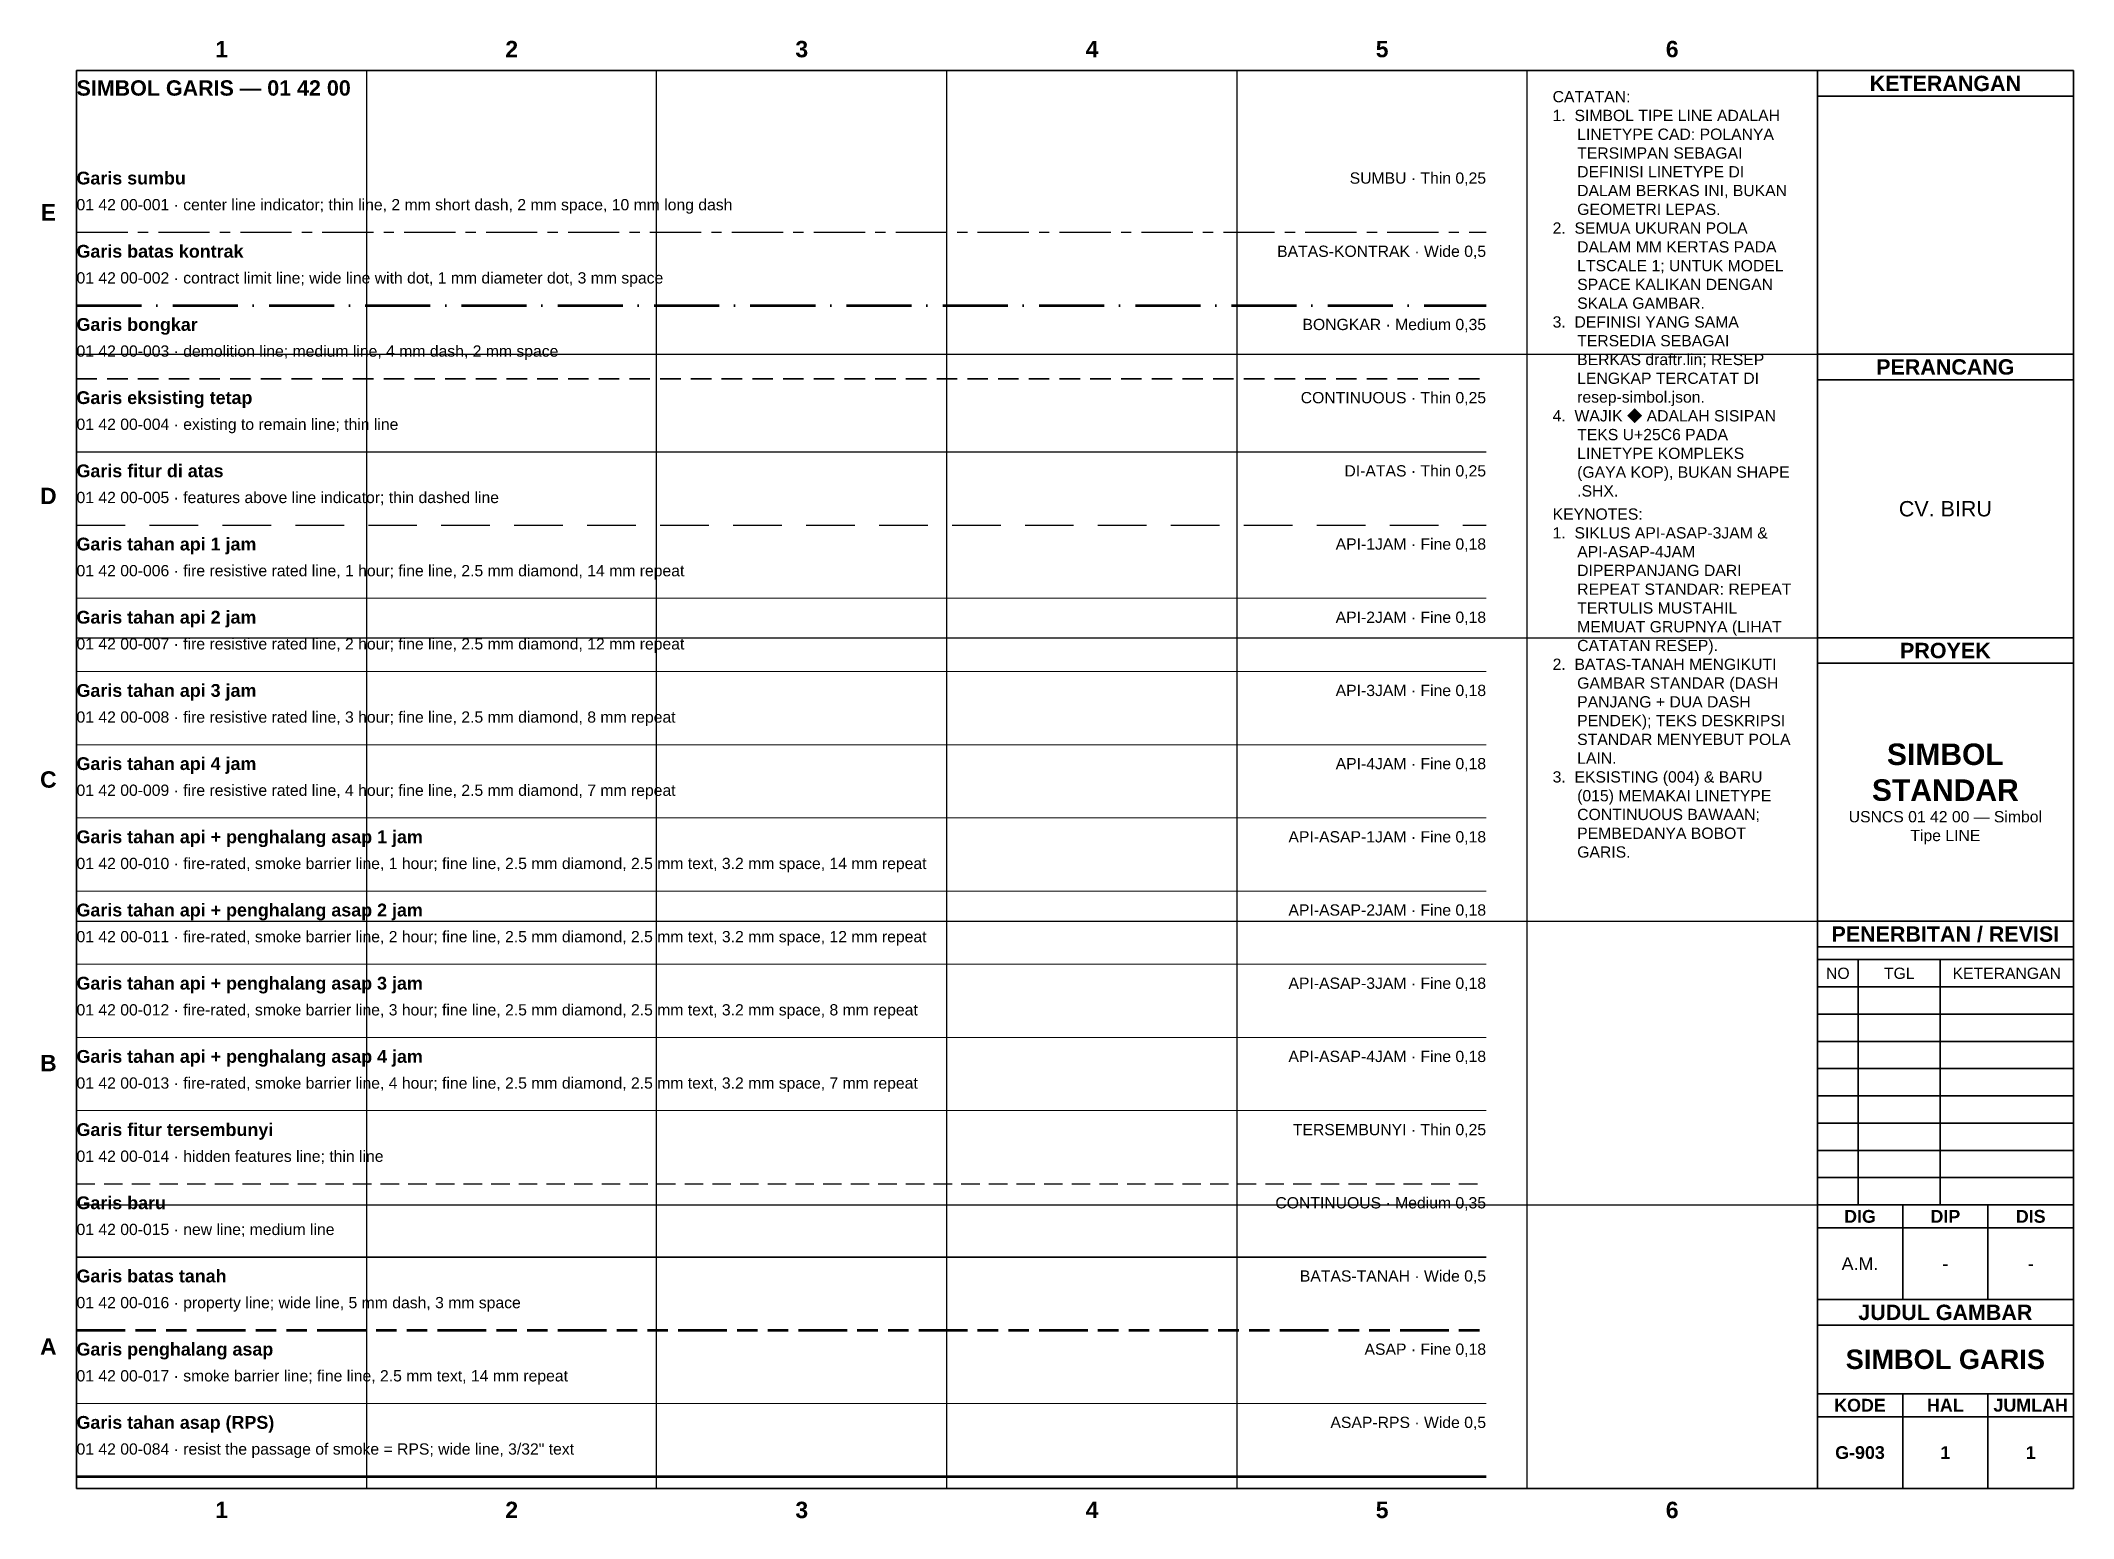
# Paper-space layout 'A3' of a CAD drawing. Header units: millimetres. Extents: x 13 to 410, y 4 to 293.
import ezdxf
from ezdxf.enums import TextEntityAlignment as Align
from ezdxf.lldxf.tags import DXFTag

# ---------------------------------------------------------------- set-up
doc = ezdxf.new("R2010")
doc.units = ezdxf.units.MM
for name, pattern in [('BATAS-KONTRAK', [18.7, 12.7, -3, 0, -3]), ('BATAS-TANAH', [23.5, 9.5, -2, 4, -2, 4, -2]), ('BONGKAR', [6, 4, -2]), ('DI-ATAS', [14.25, 9.5, -4.75]), ('SUMBU', [16, 10, -2, 2, -2]), ('TERSEMBUNYI', [5.4, 3.6, -1.8])]:
    doc.linetypes.add(name, pattern=pattern)
for name, color, linetype, lineweight in [('G-ANNO-GRID', 8, 'Continuous', 25), ('G-ANNO-KEYN', 7, 'Continuous', 25), ('G-ANNO-NOTE', 7, 'Continuous', 25), ('G-ANNO-REVS', 7, 'Continuous', 25), ('G-ANNO-SYMB', 7, 'Continuous', 35), ('G-ANNO-TEXT', 7, 'Continuous', 25), ('G-ANNO-TTLB', 7, 'Continuous', 35)]:
    doc.layers.add(name, color=color, linetype=linetype, lineweight=lineweight)
doc.styles.add('CATATAN', font='arial.ttf')
doc.styles.add('DESKRIPSI', font='arial.ttf')
doc.styles.add('KOP', font='arial.ttf')
doc.styles.add('KOP-B', font='arialbd.ttf')
tags = doc.linetypes.add('API-1JAM', pattern='A,5.68,2.64,["◆",KOP,S=2.5,R=0,X=0,Y=-1.32],5.68', length=14).pattern_tags.tags
tags[6] = DXFTag(74, 3)
tags = doc.linetypes.add('API-2JAM', pattern='A,3.36,2.64,["◆",KOP,S=2.5,R=0,X=0,Y=-1.32],2.64,["◆",KOP,S=2.5,R=0,X=0,Y=-1.32],3.36', length=12).pattern_tags.tags
tags[15] = DXFTag(74, 3)
tags[6] = DXFTag(74, 3)
tags = doc.linetypes.add('API-3JAM', pattern='A,0.04,2.64,["◆",KOP,S=2.5,R=0,X=0,Y=-1.32],2.64,["◆",KOP,S=2.5,R=0,X=0,Y=-1.32],2.64,["◆",KOP,S=2.5,R=0,X=0,Y=-1.32],0.04', length=8).pattern_tags.tags
tags[24] = DXFTag(74, 3)
tags[15] = DXFTag(74, 3)
tags[6] = DXFTag(74, 3)
tags = doc.linetypes.add('API-4JAM', pattern='A,1.75,["◆",KOP,S=2.5,R=0,X=-0.45,Y=-1.32],1.75,["◆",KOP,S=2.5,R=0,X=-0.45,Y=-1.32],1.75,["◆",KOP,S=2.5,R=0,X=-0.45,Y=-1.32],1.75,["◆",KOP,S=2.5,R=0,X=-0.45,Y=-1.32]', length=7).pattern_tags.tags
tags[31] = DXFTag(74, 3)
tags[22] = DXFTag(74, 3)
tags[13] = DXFTag(74, 3)
tags[4] = DXFTag(74, 3)
tags = doc.linetypes.add('API-ASAP-1JAM', pattern='A,2.99,2.64,["◆",KOP,S=2.5,R=0,X=0,Y=-1.32],3.2,2.18,["S",KOP,S=2.5,R=0,X=0,Y=-1.25],2.99', length=14).pattern_tags.tags
tags[17] = DXFTag(74, 3)
tags[6] = DXFTag(74, 3)
tags = doc.linetypes.add('API-ASAP-2JAM', pattern='A,0.67,2.64,["◆",KOP,S=2.5,R=0,X=0,Y=-1.32],2.64,["◆",KOP,S=2.5,R=0,X=0,Y=-1.32],3.2,2.18,["S",KOP,S=2.5,R=0,X=0,Y=-1.25],0.67', length=12).pattern_tags.tags
tags[26] = DXFTag(74, 3)
tags[15] = DXFTag(74, 3)
tags[6] = DXFTag(74, 3)
tags = doc.linetypes.add('API-ASAP-3JAM', pattern='A,1,2.64,["◆",KOP,S=2.5,R=0,X=0,Y=-1.32],2.64,["◆",KOP,S=2.5,R=0,X=0,Y=-1.32],2.64,["◆",KOP,S=2.5,R=0,X=0,Y=-1.32],3.2,2.18,["S",KOP,S=2.5,R=0,X=0,Y=-1.25],1', length=15.3).pattern_tags.tags
tags[35] = DXFTag(74, 3)
tags[24] = DXFTag(74, 3)
tags[15] = DXFTag(74, 3)
tags[6] = DXFTag(74, 3)
tags = doc.linetypes.add('API-ASAP-4JAM', pattern='A,1,1.75,["◆",KOP,S=2.5,R=0,X=-0.45,Y=-1.32],1.75,["◆",KOP,S=2.5,R=0,X=-0.45,Y=-1.32],1.75,["◆",KOP,S=2.5,R=0,X=-0.45,Y=-1.32],1.75,["◆",KOP,S=2.5,R=0,X=-0.45,Y=-1.32],3.2,2.18,["S",KOP,S=2.5,R=0,X=0,Y=-1.25],1', length=14.38).pattern_tags.tags
tags[44] = DXFTag(74, 3)
tags[33] = DXFTag(74, 3)
tags[24] = DXFTag(74, 3)
tags[15] = DXFTag(74, 3)
tags[6] = DXFTag(74, 3)
tags = doc.linetypes.add('ASAP', pattern='A,5.91,2.18,["S",KOP,S=2.5,R=0,X=0,Y=-1.25],5.91', length=14).pattern_tags.tags
tags[6] = DXFTag(74, 3)
tags = doc.linetypes.add('ASAP-RPS', pattern='A,8,-1,6.63,["RPS",KOP,S=2.5,R=0,X=0,Y=-1.25],-1,8', length=24.63).pattern_tags.tags
tags[8] = DXFTag(74, 3)

psp = doc.layouts.new('A3')

# ---------------------------------------------------------------- linework, layer by layer
at = {"layer": 'G-ANNO-GRID'}
for p, q in [((76.7, 10), (76.7, 287)), ((133.3, 10), (133.3, 287)), ((190, 10), (190, 287)), ((246.7, 10), (246.7, 287)), ((303.3, 10), (303.3, 287)), ((20, 231.6), (360, 231.6)), ((20, 176.2), (360, 176.2)), ((20, 120.8), (360, 120.8)), ((20, 65.4), (360, 65.4))]:
    psp.add_line(p, q, dxfattribs=at)
at = {"layer": 'G-ANNO-SYMB', "linetype": 'SUMBU', "lineweight": 25}
psp.add_line((20, 255.4), (295.3, 255.4), dxfattribs=at)
at = {"layer": 'G-ANNO-SYMB', "linetype": 'BATAS-KONTRAK', "lineweight": 50}
psp.add_line((20, 241.1), (295.3, 241.1), dxfattribs=at)
at = {"layer": 'G-ANNO-SYMB', "linetype": 'BONGKAR', "lineweight": 35}
psp.add_line((20, 226.8), (295.3, 226.8), dxfattribs=at)
at = {"layer": 'G-ANNO-SYMB', "linetype": 'Continuous', "lineweight": 25}
psp.add_line((20, 212.5), (295.3, 212.5), dxfattribs=at)
at = {"layer": 'G-ANNO-SYMB', "linetype": 'DI-ATAS', "lineweight": 25}
psp.add_line((20, 198.2), (295.3, 198.2), dxfattribs=at)
at = {"layer": 'G-ANNO-SYMB', "linetype": 'API-1JAM', "lineweight": 18}
psp.add_line((20, 183.9), (295.3, 183.9), dxfattribs=at)
at = {"layer": 'G-ANNO-SYMB', "linetype": 'API-2JAM', "lineweight": 18}
psp.add_line((20, 169.6), (295.3, 169.6), dxfattribs=at)
at = {"layer": 'G-ANNO-SYMB', "linetype": 'API-3JAM', "lineweight": 18}
psp.add_line((20, 155.3), (295.3, 155.3), dxfattribs=at)
at = {"layer": 'G-ANNO-SYMB', "linetype": 'API-4JAM', "lineweight": 18}
psp.add_line((20, 141), (295.3, 141), dxfattribs=at)
at = {"layer": 'G-ANNO-SYMB', "linetype": 'API-ASAP-1JAM', "lineweight": 18}
psp.add_line((20, 126.7), (295.3, 126.7), dxfattribs=at)
at = {"layer": 'G-ANNO-SYMB', "linetype": 'API-ASAP-2JAM', "lineweight": 18}
psp.add_line((20, 112.4), (295.3, 112.4), dxfattribs=at)
at = {"layer": 'G-ANNO-SYMB', "linetype": 'API-ASAP-3JAM', "lineweight": 18}
psp.add_line((20, 98.1), (295.3, 98.1), dxfattribs=at)
at = {"layer": 'G-ANNO-SYMB', "linetype": 'API-ASAP-4JAM', "lineweight": 18}
psp.add_line((20, 83.8), (295.3, 83.8), dxfattribs=at)
at = {"layer": 'G-ANNO-SYMB', "linetype": 'TERSEMBUNYI', "lineweight": 25}
psp.add_line((20, 69.5), (295.3, 69.5), dxfattribs=at)
at = {"layer": 'G-ANNO-SYMB', "linetype": 'Continuous', "lineweight": 35}
psp.add_line((20, 55.2), (295.3, 55.2), dxfattribs=at)
at = {"layer": 'G-ANNO-SYMB', "linetype": 'BATAS-TANAH', "lineweight": 50}
psp.add_line((20, 40.9), (295.3, 40.9), dxfattribs=at)
at = {"layer": 'G-ANNO-SYMB', "linetype": 'ASAP', "lineweight": 18}
psp.add_line((20, 26.6), (295.3, 26.6), dxfattribs=at)
at = {"layer": 'G-ANNO-SYMB', "linetype": 'ASAP-RPS', "lineweight": 50}
psp.add_line((20, 12.3), (295.3, 12.3), dxfattribs=at)
at = {"layer": 'G-ANNO-TTLB'}
for p, q in [((410, 287), (20, 287)), ((20, 287), (20, 10)), ((410, 287), (360, 287)), ((360, 287), (360, 10)), ((410, 10), (410, 287)), ((410, 10), (410, 287)), ((360, 282), (410, 282)), ((360, 231.6), (410, 231.6)), ((360, 226.6), (410, 226.6)), ((360, 176.2), (410, 176.2)), ((360, 171.2), (410, 171.2)), ((360, 120.8), (410, 120.8)), ((360, 115.8), (410, 115.8)), ((360, 113.3), (410, 113.3)), ((368, 65.4), (368, 113.3)), ((384, 65.4), (384, 113.3)), ((360, 107.98), (410, 107.98)), ((360, 102.66), (410, 102.66)), ((360, 97.33), (410, 97.33)), ((360, 92.01), (410, 92.01)), ((360, 86.69), (410, 86.69)), ((360, 81.37), (410, 81.37)), ((360, 76.04), (410, 76.04)), ((360, 70.72), (410, 70.72)), ((360, 65.4), (410, 65.4)), ((360, 65.4), (410, 65.4)), ((376.67, 46.9), (376.67, 65.4)), ((393.33, 46.9), (393.33, 65.4)), ((360, 60.9), (376.67, 60.9)), ((376.67, 60.9), (393.33, 60.9)), ((393.33, 60.9), (410, 60.9)), ((360, 46.9), (410, 46.9)), ((360, 41.9), (410, 41.9)), ((360, 28.5), (410, 28.5)), ((376.67, 10), (376.67, 28.5)), ((393.33, 10), (393.33, 28.5)), ((360, 24), (376.67, 24)), ((376.67, 24), (393.33, 24)), ((393.33, 24), (410, 24)), ((20, 10), (410, 10)), ((360, 10), (410, 10))]:
    psp.add_line(p, q, dxfattribs=at)

# ---------------------------------------------------------------- texts
at = {"layer": 'G-ANNO-KEYN', "insert": (308.3, 201.45), "char_height": 2.2, "width": 46.7, "attachment_point": 1, "style": 'CATATAN'}
psp.add_mtext('KEYNOTES:\\P\\pxi-2.18,l2.18;1.  SIKLUS API-ASAP-3JAM & API-ASAP-4JAM DIPERPANJANG DARI REPEAT STANDAR: REPEAT TERTULIS MUSTAHIL MEMUAT GRUPNYA (LIHAT CATATAN RESEP).\\P\\pxi-2.18,l2.18;2.  BATAS-TANAH MENGIKUTI GAMBAR STANDAR (DASH PANJANG + DUA DASH PENDEK); TEKS DESKRIPSI STANDAR MENYEBUT POLA LAIN.\\P\\pxi-2.18,l2.18;3.  EKSISTING (004) & BARU (015) MEMAKAI LINETYPE CONTINUOUS BAWAAN; PEMBEDANYA BOBOT GARIS.', dxfattribs=at)
at = {"layer": 'G-ANNO-NOTE', "insert": (308.3, 283), "char_height": 2.2, "width": 46.7, "attachment_point": 1, "style": 'CATATAN'}
psp.add_mtext('CATATAN:\\P\\pxi-2.18,l2.18;1.  SIMBOL TIPE LINE ADALAH LINETYPE CAD: POLANYA TERSIMPAN SEBAGAI DEFINISI LINETYPE DI DALAM BERKAS INI, BUKAN GEOMETRI LEPAS.\\P\\pxi-2.18,l2.18;2.  SEMUA UKURAN POLA DALAM MM KERTAS PADA LTSCALE 1; UNTUK MODEL SPACE KALIKAN DENGAN SKALA GAMBAR.\\P\\pxi-2.18,l2.18;3.  DEFINISI YANG SAMA TERSEDIA SEBAGAI BERKAS draftr.lin; RESEP LENGKAP TERCATAT DI resep-simbol.json.\\P\\pxi-2.18,l2.18;4.  WAJIK ◆ ADALAH SISIPAN TEKS U+25C6 PADA LINETYPE KOMPLEKS (GAYA KOP), BUKAN SHAPE .SHX.', dxfattribs=at)
at = {"layer": 'G-ANNO-REVS', "style": 'KOP'}
for s, p in [('NO', (364, 110.64)), ('TGL', (376, 110.64)), ('KETERANGAN', (397, 110.64))]:
    psp.add_text(s, height=2.2, dxfattribs=at).set_placement(p, align=Align.MIDDLE_CENTER)
at = {"layer": 'G-ANNO-TEXT'}
for s, height, style, p in [('1', 3.2, 'KOP-B', (48.35, 291.2)), ('2', 3.2, 'KOP-B', (105, 291.2)), ('3', 3.2, 'KOP-B', (161.65, 291.2)), ('4', 3.2, 'KOP-B', (218.35, 291.2)), ('5', 3.2, 'KOP-B', (275, 291.2)), ('6', 3.2, 'KOP-B', (331.65, 291.2)), ('KETERANGAN', 3, 'KOP-B', (385, 284.5)), ('E', 3.2, 'KOP-B', (14.5, 259.3)), ('PERANCANG', 3, 'KOP-B', (385, 229.1)), ('D', 3.2, 'KOP-B', (14.5, 203.9)), ('CV. BIRU', 3, 'KOP', (385, 201.4)), ('PROYEK', 3, 'KOP-B', (385, 173.7)), ('C', 3.2, 'KOP-B', (14.5, 148.5)), ('PENERBITAN / REVISI', 3, 'KOP-B', (385, 118.3)), ('B', 3.2, 'KOP-B', (14.5, 93.1)), ('DIG', 2.5, 'KOP-B', (368.33, 63.15)), ('DIP', 2.5, 'KOP-B', (385, 63.15)), ('DIS', 2.5, 'KOP-B', (401.67, 63.15)), ('A.M.', 2.5, 'KOP', (368.33, 53.9)), ('-', 2.5, 'KOP', (385, 53.9)), ('-', 2.5, 'KOP', (401.67, 53.9)), ('JUDUL GAMBAR', 3, 'KOP-B', (385, 44.4)), ('A', 3.2, 'KOP-B', (14.5, 37.7)), ('KODE', 2.5, 'KOP-B', (368.33, 26.25)), ('HAL', 2.5, 'KOP-B', (385, 26.25)), ('JUMLAH', 2.5, 'KOP-B', (401.67, 26.25)), ('G-903', 2.5, 'KOP-B', (368.33, 17)), ('1', 2.5, 'KOP-B', (385, 17)), ('1', 2.5, 'KOP-B', (401.67, 17)), ('1', 3.2, 'KOP-B', (48.35, 5.8)), ('2', 3.2, 'KOP-B', (105, 5.8)), ('3', 3.2, 'KOP-B', (161.65, 5.8)), ('4', 3.2, 'KOP-B', (218.35, 5.8)), ('5', 3.2, 'KOP-B', (275, 5.8)), ('6', 3.2, 'KOP-B', (331.65, 5.8))]:
    psp.add_text(s, height=height, dxfattribs=dict(at, style=style)).set_placement(p, align=Align.MIDDLE_CENTER)
for s, height, style, p in [('SIMBOL GARIS — 01 42 00', 3, 'KOP-B', (20, 283.6)), ('Garis sumbu', 2.5, 'KOP-B', (20, 266)), ('01 42 00-001 · center line indicator; thin line, 2 mm short dash, 2 mm space, 10 mm long dash', 2.2, 'KOP', (20, 260.8)), ('Garis batas kontrak', 2.5, 'KOP-B', (20, 251.7)), ('01 42 00-002 · contract limit line; wide line with dot, 1 mm diameter dot, 3 mm space', 2.2, 'KOP', (20, 246.5)), ('Garis bongkar', 2.5, 'KOP-B', (20, 237.4)), ('01 42 00-003 · demolition line; medium line, 4 mm dash, 2 mm space', 2.2, 'KOP', (20, 232.2)), ('Garis eksisting tetap', 2.5, 'KOP-B', (20, 223.1)), ('01 42 00-004 · existing to remain line; thin line', 2.2, 'KOP', (20, 217.9)), ('Garis fitur di atas', 2.5, 'KOP-B', (20, 208.8)), ('01 42 00-005 · features above line indicator; thin dashed line', 2.2, 'KOP', (20, 203.6)), ('Garis tahan api 1 jam', 2.5, 'KOP-B', (20, 194.5)), ('01 42 00-006 · fire resistive rated line, 1 hour; fine line, 2.5 mm diamond, 14 mm repeat', 2.2, 'KOP', (20, 189.3)), ('Garis tahan api 2 jam', 2.5, 'KOP-B', (20, 180.2)), ('01 42 00-007 · fire resistive rated line, 2 hour; fine line, 2.5 mm diamond, 12 mm repeat', 2.2, 'KOP', (20, 175)), ('Garis tahan api 3 jam', 2.5, 'KOP-B', (20, 165.9)), ('01 42 00-008 · fire resistive rated line, 3 hour; fine line, 2.5 mm diamond, 8 mm repeat', 2.2, 'KOP', (20, 160.7)), ('Garis tahan api 4 jam', 2.5, 'KOP-B', (20, 151.6)), ('01 42 00-009 · fire resistive rated line, 4 hour; fine line, 2.5 mm diamond, 7 mm repeat', 2.2, 'KOP', (20, 146.4)), ('Garis tahan api + penghalang asap 1 jam', 2.5, 'KOP-B', (20, 137.3)), ('01 42 00-010 · fire-rated, smoke barrier line, 1 hour; fine line, 2.5 mm diamond, 2.5 mm text, 3.2 mm space, 14 mm repeat', 2.2, 'KOP', (20, 132.1)), ('Garis tahan api + penghalang asap 2 jam', 2.5, 'KOP-B', (20, 123)), ('01 42 00-011 · fire-rated, smoke barrier line, 2 hour; fine line, 2.5 mm diamond, 2.5 mm text, 3.2 mm space, 12 mm repeat', 2.2, 'KOP', (20, 117.8)), ('Garis tahan api + penghalang asap 3 jam', 2.5, 'KOP-B', (20, 108.7)), ('01 42 00-012 · fire-rated, smoke barrier line, 3 hour; fine line, 2.5 mm diamond, 2.5 mm text, 3.2 mm space, 8 mm repeat', 2.2, 'KOP', (20, 103.5)), ('Garis tahan api + penghalang asap 4 jam', 2.5, 'KOP-B', (20, 94.4)), ('01 42 00-013 · fire-rated, smoke barrier line, 4 hour; fine line, 2.5 mm diamond, 2.5 mm text, 3.2 mm space, 7 mm repeat', 2.2, 'KOP', (20, 89.2)), ('Garis fitur tersembunyi', 2.5, 'KOP-B', (20, 80.1)), ('01 42 00-014 · hidden features line; thin line', 2.2, 'KOP', (20, 74.9)), ('Garis baru', 2.5, 'KOP-B', (20, 65.8)), ('01 42 00-015 · new line; medium line', 2.2, 'KOP', (20, 60.6)), ('Garis batas tanah', 2.5, 'KOP-B', (20, 51.5)), ('01 42 00-016 · property line; wide line, 5 mm dash, 3 mm space', 2.2, 'KOP', (20, 46.3)), ('Garis penghalang asap', 2.5, 'KOP-B', (20, 37.2)), ('01 42 00-017 · smoke barrier line; fine line, 2.5 mm text, 14 mm repeat', 2.2, 'KOP', (20, 32)), ('Garis tahan asap (RPS)', 2.5, 'KOP-B', (20, 22.9)), ('01 42 00-084 · resist the passage of smoke = RPS; wide line, 3/32" text', 2.2, 'KOP', (20, 17.7))]:
    psp.add_text(s, height=height, dxfattribs=dict(at, style=style)).set_placement(p, align=Align.MIDDLE_LEFT)
at = {"layer": 'G-ANNO-TEXT', "style": 'KOP'}
for s, p in [('SUMBU · Thin 0,25', (295.3, 266)), ('BATAS-KONTRAK · Wide 0,5', (295.3, 251.7)), ('BONGKAR · Medium 0,35', (295.3, 237.4)), ('CONTINUOUS · Thin 0,25', (295.3, 223.1)), ('DI-ATAS · Thin 0,25', (295.3, 208.8)), ('API-1JAM · Fine 0,18', (295.3, 194.5)), ('API-2JAM · Fine 0,18', (295.3, 180.2)), ('API-3JAM · Fine 0,18', (295.3, 165.9)), ('API-4JAM · Fine 0,18', (295.3, 151.6)), ('API-ASAP-1JAM · Fine 0,18', (295.3, 137.3)), ('API-ASAP-2JAM · Fine 0,18', (295.3, 123)), ('API-ASAP-3JAM · Fine 0,18', (295.3, 108.7)), ('API-ASAP-4JAM · Fine 0,18', (295.3, 94.4)), ('TERSEMBUNYI · Thin 0,25', (295.3, 80.1)), ('CONTINUOUS · Medium 0,35', (295.3, 65.8)), ('BATAS-TANAH · Wide 0,5', (295.3, 51.5)), ('ASAP · Fine 0,18', (295.3, 37.2)), ('ASAP-RPS · Wide 0,5', (295.3, 22.9))]:
    psp.add_text(s, height=2.2, dxfattribs=at).set_placement(p, align=Align.MIDDLE_RIGHT)
at = {"layer": 'G-ANNO-TEXT', "width": 40}
for s, insert, char_height, attachment_point, style in [('\\pxqc;SIMBOL STANDAR', (385, 155.53), 4.2, 2, 'KOP-B'), ('\\pxqc;USNCS 01 42 00 — Simbol Tipe LINE', (385, 142.33), 2.2, 2, 'DESKRIPSI'), ('\\pxqc;SIMBOL GARIS', (385, 35.2), 3.8, 5, 'KOP-B')]:
    psp.add_mtext(s, dxfattribs=dict(at, insert=insert, char_height=char_height, attachment_point=attachment_point, style=style))

doc.saveas('drawing.dxf')
